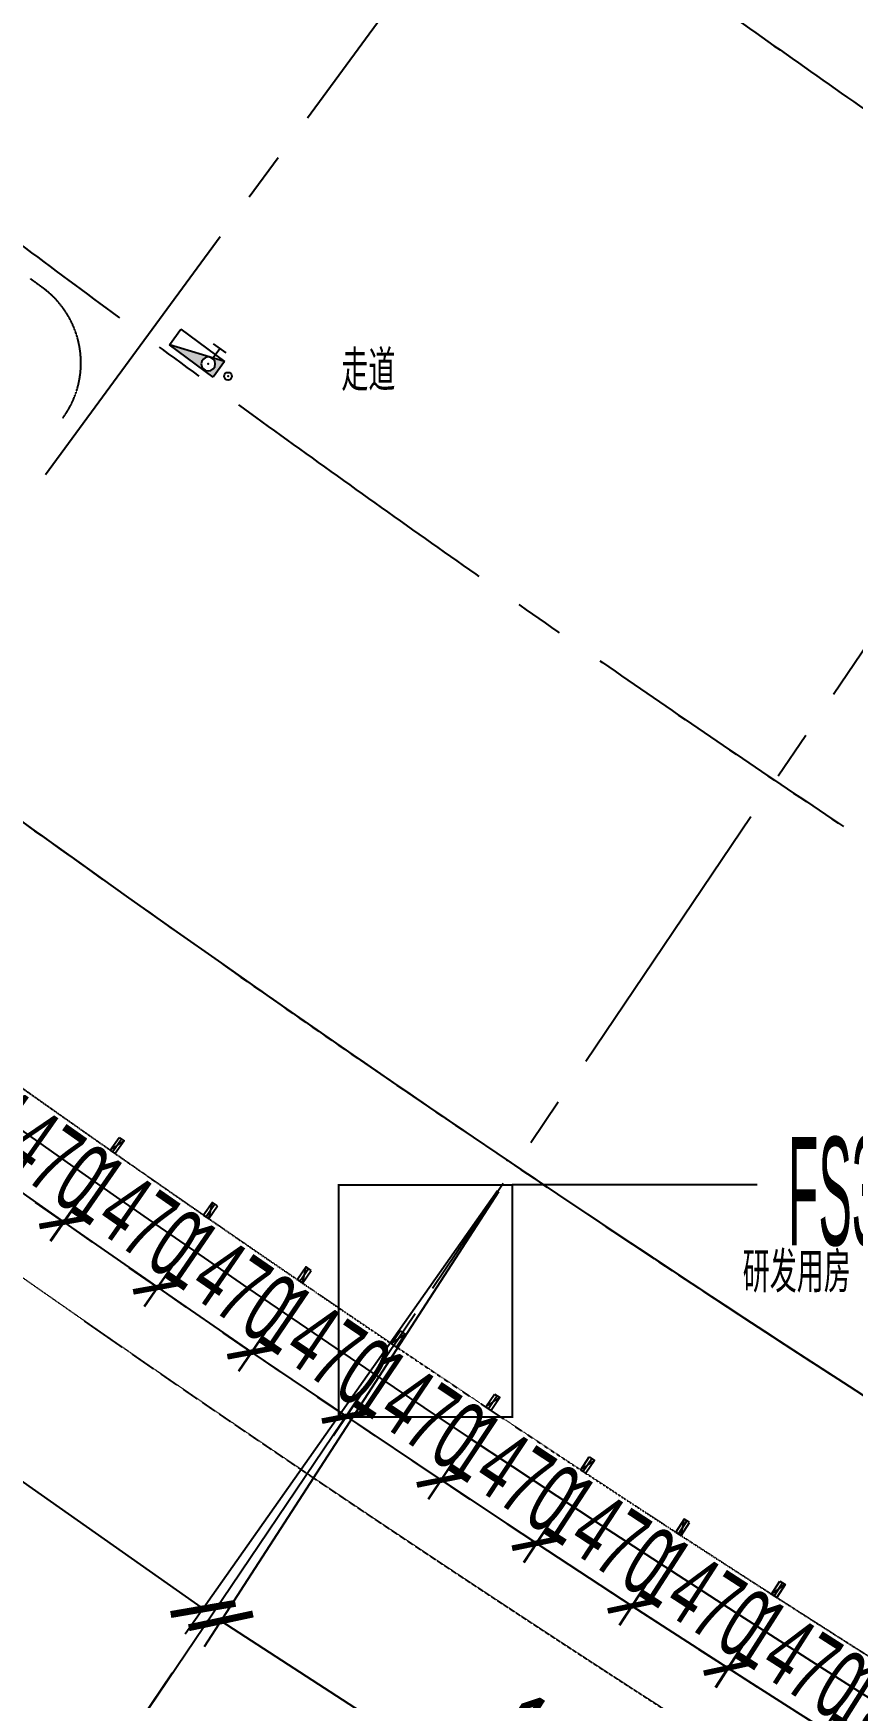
# Model space of a CAD drawing. Extents: x -668578 to 2331563, y -1202445 to 1620273.
# Drawn here: x 450040 to 460624, y 69569 to 91066 of the extents above; entities that cross this region are included whole.
import ezdxf
from ezdxf.enums import TextEntityAlignment as Align

# ---------------------------------------------------------------- set-up
doc = ezdxf.new("R2010")
doc.units = 0
for name, pattern in [('CENTER2', [28.575, 19.05, -3.175, 3.175, -3.175]), ('DASH', [0.35, 0.25, -0.1]), ('DASHED', [0.75, 0.5, -0.25]), ('DOT2', [0.125, 0, -0.125])]:
    doc.linetypes.add(name, pattern=pattern)
doc.layers.get('0').update_dxf_attribs({"color": 8})
doc.layers.get('Defpoints').update_dxf_attribs({"color": 8})
for name, color, linetype in [('#大样、节点索引蓝线', 8, 'Continuous'), ('#文字', 8, 'Continuous'), ('#标注', 8, 'Continuous'), ('#轴线', 8, 'CENTER2'), ('A-AL', 8, 'Continuous'), ('A-FLOR-OTLN', 8, 'DOT2'), ('A-WIND-FRAM', 8, 'Continuous'), ('dim', 8, 'Continuous'), ('STAIR', 8, 'Continuous'), ('外轮廓', 8, 'Continuous'), ('建-文字', 8, 'Continuous'), ('水-消防-消火栓', 8, 'Continuous'), ('水-消防-消火栓-标识', 8, 'Continuous')]:
    doc.layers.add(name, color=color, linetype=linetype)
doc.styles.add('JHZX', font='jrs.shx', dxfattribs={"width": 0.6, "bigfont": 'jhz.shx'})
doc.styles.add('XD2008', font='xd-hzs.shx', dxfattribs={"width": 0.7, "bigfont": 'xd-hztxt.shx'})
doc.dimstyles.new('JZBZ-300', dxfattribs={"dimscale": 300, "dimtxt": 3, "dimasz": 1.5, "dimexe": 1, "dimexo": 1, "dimgap": 0.5, "dimtad": 1, "dimdec": 0, "dimdsep": 46, "dimtxsty": 'JHZX', "dimblk1": 'ARCHTICK', "dimblk2": 'ARCHTICK', "dimsah": 1, "dimcen": 0, "dimclrd": 1, "dimclre": 1, "dimclrt": 2, "dimazin": 2, "dimtfac": 1, "dimtdec": 0, "dimtix": 1, "dimtmove": 0, "dimatfit": 3, "dimfxl": 0, "dimtolj": 1, "dimlwd": -1, "dimlwe": -1, "dimarcsym": 0})
doc.dimstyles.new('JZBZ-400', dxfattribs={"dimscale": 400, "dimtxt": 3, "dimasz": 1.5, "dimexe": 1, "dimexo": 1, "dimgap": 0.5, "dimtad": 1, "dimdec": 0, "dimdsep": 46, "dimtxsty": 'JHZX', "dimblk1": 'ARCHTICK', "dimblk2": 'ARCHTICK', "dimsah": 1, "dimcen": 0, "dimclrd": 1, "dimclre": 1, "dimclrt": 2, "dimazin": 2, "dimtfac": 1, "dimtdec": 0, "dimtix": 1, "dimtmove": 0, "dimatfit": 3, "dimfxl": 0, "dimtolj": 1, "dimlwd": -1, "dimlwe": -1, "dimarcsym": 0})

# ---------------------------------------------------------------- blocks, each defined once
blk = doc.blocks.new('_ARCHTICK')
at = {"color": 0, "linetype": 'ByBlock', "const_width": 0.15}
blk.add_lwpolyline([(-0.5, -0.5), (0.5, 0.5)], dxfattribs=at)
blk = doc.blocks.new('*D2939')
at = {"layer": '#标注', "ltscale": 300, "transparency": 16777216}
for p, q in [((-1773, -1481), (-9342, -7863)), ((165914, -92056), (164727, -101884))]:
    blk.add_line(p, q, dxfattribs=at)
blk.add_arc((197092, 166179), 269610, 220.13382, 263.11563, dxfattribs=at)
at = {"layer": 'Defpoints', "color": 0, "ltscale": 300, "transparency": 16777216}
for p in [(197092, 166179), (-1467, -1224), (40380, -53208), (165962, -91659)]:
    blk.add_point(p, dxfattribs=at)
at = {"layer": '#标注', "ltscale": 300, "transparency": 16777216, "xscale": 600, "yscale": 600, "zscale": 600}
for p, rotation in [((-9036, -7605), 130.1338192809485), ((164775, -101487), 353.1156299250187)]:
    blk.add_blockref('_ARCHTICK', p, dxfattribs=dict(at, rotation=rotation))
at = {"layer": '#标注', "ltscale": 300, "transparency": 16777216, "insert": (69342, -70334), "char_height": 1200, "attachment_point": 5, "rotation": 331.6247, "style": 'JHZX'}
blk.add_mtext('\\A1;42.98°', dxfattribs=at)
blk = doc.blocks.new('*D2929')
at = {"layer": '#标注', "ltscale": 300, "transparency": 16777216}
for p, q in [((43129, -43470), (38690, -49515)), ((51525, -49384), (47327, -55599))]:
    blk.add_line(p, q, dxfattribs=at)
blk.add_arc((197092, 166179), 267210, 233.70702, 235.96922, dxfattribs=at)
at = {"layer": 'Defpoints', "color": 0, "ltscale": 300, "transparency": 16777216}
for p in [(197092, 166179), (43366, -43147), (51748, -49052), (41775, -51255)]:
    blk.add_point(p, dxfattribs=at)
at = {"layer": '#标注', "ltscale": 300, "transparency": 16777216, "xscale": 600, "yscale": 600, "zscale": 600}
for p, rotation in [((38927, -49192), 143.7070209422216), ((47551, -55268), 325.9692216820953)]:
    blk.add_blockref('_ARCHTICK', p, dxfattribs=dict(at, rotation=rotation))
at = {"layer": '#标注', "ltscale": 300, "transparency": 16777216, "insert": (43670, -51619), "char_height": 1200, "attachment_point": 5, "rotation": 324.8381, "style": 'JHZX'}
blk.add_mtext('\\A1;2.26°', dxfattribs=at)
blk = doc.blocks.new('*D2930')
at = {"layer": '#标注', "ltscale": 300, "transparency": 16777216}
for p, q in [((51525, -49384), (47327, -55599)), ((60147, -54962), (56198, -61338))]:
    blk.add_line(p, q, dxfattribs=at)
blk.add_arc((197092, 166179), 267210, 235.96922, 238.23142, dxfattribs=at)
at = {"layer": 'Defpoints', "color": 0, "ltscale": 300, "transparency": 16777216}
for p in [(197092, 166179), (51748, -49052), (60357, -54622), (50478, -57217)]:
    blk.add_point(p, dxfattribs=at)
at = {"layer": '#标注', "ltscale": 300, "transparency": 16777216, "xscale": 600, "yscale": 600, "zscale": 600}
for p, rotation in [((47551, -55268), 145.9692216820956), ((56409, -60998), 328.2314223311194)]:
    blk.add_blockref('_ARCHTICK', p, dxfattribs=dict(at, rotation=rotation))
at = {"layer": '#标注', "ltscale": 300, "transparency": 16777216, "insert": (52386, -57505), "char_height": 1200, "attachment_point": 5, "rotation": 327.1003, "style": 'JHZX'}
blk.add_mtext('\\A1;2.26°', dxfattribs=at)
blk = doc.blocks.new('*U2924')
at = {"linetype": 'ByBlock'}
blk.add_line((0, -20), (0, 0), dxfattribs=at)
blk.add_circle((0, -24), 4, dxfattribs=at)
at = {"color": 253, "linetype": 'ByBlock', "style": 'JHZX', "width": 0.75}
blk.add_attdef('AXES', text='', height=4, dxfattribs=at).set_placement((0, -24), align=Align.MIDDLE_CENTER)
blk = doc.blocks.new('*D3010')
at = {"layer": '#标注', "transparency": 16777216}
for p, q in [((-101902, -38890), (-105706, -44769)), ((-105489, -44433), (-96943, -49962)), ((-93357, -44418), (-97160, -50298))]:
    blk.add_line(p, q, dxfattribs=at)
at = {"layer": 'Defpoints', "color": 0, "transparency": 16777216}
for p in [(-101685, -38554), (-93139, -44082), (-96943, -49962)]:
    blk.add_point(p, dxfattribs=at)
at = {"layer": '#标注', "transparency": 16777216, "xscale": 600, "yscale": 600, "zscale": 600}
for p, rotation in [((-105489, -44433), 147.1003207696899), ((-96943, -49962), 327.1003207696899)]:
    blk.add_blockref('_ARCHTICK', p, dxfattribs=dict(at, rotation=rotation))
at = {"layer": '#标注', "transparency": 16777216, "insert": (-100782, -46526), "char_height": 1200, "attachment_point": 5, "rotation": 327.1003, "style": 'JHZX'}
blk.add_mtext('\\A1;10178', dxfattribs=at)
blk = doc.blocks.new('*D3011')
at = {"layer": '#标注', "transparency": 16777216}
for p, q in [((-110236, -33019), (-114269, -38744)), ((-114039, -38417), (-105718, -44279)), ((-101916, -38881), (-105948, -44606))]:
    blk.add_line(p, q, dxfattribs=at)
at = {"layer": 'Defpoints', "color": 0, "transparency": 16777216}
for p in [(-110006, -32692), (-101685, -38554), (-105718, -44279)]:
    blk.add_point(p, dxfattribs=at)
at = {"layer": '#标注', "transparency": 16777216, "xscale": 600, "yscale": 600, "zscale": 600}
for p, rotation in [((-114039, -38417), 144.8381225946805), ((-105718, -44279), 324.8381225946805)]:
    blk.add_blockref('_ARCHTICK', p, dxfattribs=dict(at, rotation=rotation))
at = {"layer": '#标注', "transparency": 16777216, "insert": (-109418, -40694), "char_height": 1200, "attachment_point": 5, "rotation": 324.8381, "style": 'JHZX'}
blk.add_mtext('\\A1;10178', dxfattribs=at)
blk = doc.blocks.new('*D1819')
at = {"layer": '#标注', "color": 1, "ltscale": 300, "transparency": 16777216}
for p, q in [((449694, 77219), (449057, 76314)), ((449229, 76559), (448862, 76818)), ((449229, 76559), (450431, 75713)), ((450896, 76372), (450258, 75468)), ((450431, 75713), (450799, 75454))]:
    blk.add_line(p, q, dxfattribs=at)
at = {"layer": 'Defpoints', "color": 0, "ltscale": 300, "transparency": 16777216}
for p in [(449867, 77464), (451068, 76617), (450431, 75713)]:
    blk.add_point(p, dxfattribs=at)
at = {"layer": '#标注', "color": 1, "ltscale": 300, "transparency": 16777216, "xscale": 450, "yscale": 450, "zscale": 450}
for p, rotation in [((449229, 76559), 324.8386731334808), ((450431, 75713), 144.8386731334808)]:
    blk.add_blockref('_ARCHTICK', p, dxfattribs=dict(at, rotation=rotation))
at = {"layer": '#标注', "color": 2, "ltscale": 300, "transparency": 16777216, "insert": (450176, 76627), "char_height": 900, "attachment_point": 5, "rotation": 324.8387, "style": 'JHZX'}
blk.add_mtext('\\A1;1470', dxfattribs=at)
blk = doc.blocks.new('*D1820')
at = {"layer": '#标注', "color": 1, "ltscale": 300, "transparency": 16777216}
for p, q in [((450897, 76371), (450265, 75463)), ((450436, 75709), (450067, 75966)), ((450436, 75709), (451643, 74869)), ((452103, 75531), (451471, 74623)), ((451643, 74869), (452012, 74612))]:
    blk.add_line(p, q, dxfattribs=at)
at = {"layer": 'Defpoints', "color": 0, "ltscale": 300, "transparency": 16777216}
for p in [(451068, 76617), (452275, 75777), (451643, 74869)]:
    blk.add_point(p, dxfattribs=at)
at = {"layer": '#标注', "color": 1, "ltscale": 300, "transparency": 16777216, "xscale": 450, "yscale": 450, "zscale": 450}
for p, rotation in [((450436, 75709), 325.1618688199142), ((451643, 74869), 145.1618688199142)]:
    blk.add_blockref('_ARCHTICK', p, dxfattribs=dict(at, rotation=rotation))
at = {"layer": '#标注', "color": 2, "ltscale": 300, "transparency": 16777216, "insert": (451382, 75782), "char_height": 900, "attachment_point": 5, "rotation": 325.1619, "style": 'JHZX'}
blk.add_mtext('\\A1;1470', dxfattribs=at)
blk = doc.blocks.new('*D1821')
at = {"layer": '#标注', "color": 1, "ltscale": 300, "transparency": 16777216}
for p, q in [((452105, 75530), (451478, 74619)), ((451648, 74866), (451277, 75121)), ((451648, 74866), (452859, 74033)), ((453316, 74697), (452689, 73786)), ((452859, 74033), (453230, 73778))]:
    blk.add_line(p, q, dxfattribs=at)
at = {"layer": 'Defpoints', "color": 0, "ltscale": 300, "transparency": 16777216}
for p in [(452275, 75777), (453486, 74945), (452859, 74033)]:
    blk.add_point(p, dxfattribs=at)
at = {"layer": '#标注', "color": 1, "ltscale": 300, "transparency": 16777216, "xscale": 450, "yscale": 450, "zscale": 450}
for p, rotation in [((451648, 74866), 325.4850645063462), ((452859, 74033), 145.4850645063462)]:
    blk.add_blockref('_ARCHTICK', p, dxfattribs=dict(at, rotation=rotation))
at = {"layer": '#标注', "color": 2, "ltscale": 300, "transparency": 16777216, "insert": (452594, 74944), "char_height": 900, "attachment_point": 5, "rotation": 325.4851, "style": 'JHZX'}
blk.add_mtext('\\A1;1470', dxfattribs=at)
blk = doc.blocks.new('*D1822')
at = {"layer": '#标注', "color": 1, "ltscale": 300, "transparency": 16777216}
for p, q in [((453318, 74696), (452696, 73781)), ((452864, 74029), (452492, 74282)), ((452864, 74029), (454080, 73203)), ((454533, 73870), (453912, 72955)), ((454080, 73203), (454453, 72950))]:
    blk.add_line(p, q, dxfattribs=at)
at = {"layer": 'Defpoints', "color": 0, "ltscale": 300, "transparency": 16777216}
for p in [(453486, 74945), (454702, 74118), (454080, 73203)]:
    blk.add_point(p, dxfattribs=at)
at = {"layer": '#标注', "color": 1, "ltscale": 300, "transparency": 16777216, "xscale": 450, "yscale": 450, "zscale": 450}
for p, rotation in [((452864, 74029), 325.808260192778), ((454080, 73203), 145.808260192778)]:
    blk.add_blockref('_ARCHTICK', p, dxfattribs=dict(at, rotation=rotation))
at = {"layer": '#标注', "color": 2, "ltscale": 300, "transparency": 16777216, "insert": (453810, 74113), "char_height": 900, "attachment_point": 5, "rotation": 325.8083, "style": 'JHZX'}
blk.add_mtext('\\A1;1470', dxfattribs=at)
blk = doc.blocks.new('*D1823')
at = {"layer": '#标注', "color": 1, "ltscale": 300, "transparency": 16777216}
for p, q in [((454535, 73869), (453918, 72951)), ((454085, 73200), (453712, 73451)), ((454085, 73200), (455306, 72381)), ((455755, 73050), (455139, 72132)), ((455306, 72381), (455680, 72130))]:
    blk.add_line(p, q, dxfattribs=at)
at = {"layer": 'Defpoints', "color": 0, "ltscale": 300, "transparency": 16777216}
for p in [(454702, 74118), (455923, 73299), (455306, 72381)]:
    blk.add_point(p, dxfattribs=at)
at = {"layer": '#标注', "color": 1, "ltscale": 300, "transparency": 16777216, "xscale": 450, "yscale": 450, "zscale": 450}
for p, rotation in [((454085, 73200), 326.1314558792097), ((455306, 72381), 146.1314558792097)]:
    blk.add_blockref('_ARCHTICK', p, dxfattribs=dict(at, rotation=rotation))
at = {"layer": '#标注', "color": 2, "ltscale": 300, "transparency": 16777216, "insert": (455030, 73288), "char_height": 900, "attachment_point": 5, "rotation": 326.1315, "style": 'JHZX'}
blk.add_mtext('\\A1;1470', dxfattribs=at)
blk = doc.blocks.new('*D1824')
at = {"layer": '#标注', "color": 1, "ltscale": 300, "transparency": 16777216}
for p, q in [((455757, 73049), (455145, 72127)), ((455311, 72377), (454936, 72626)), ((455311, 72377), (456536, 71565)), ((456982, 72237), (456371, 71315)), ((456536, 71565), (456911, 71316))]:
    blk.add_line(p, q, dxfattribs=at)
at = {"layer": 'Defpoints', "color": 0, "ltscale": 300, "transparency": 16777216}
for p in [(455923, 73299), (457148, 72487), (456536, 71565)]:
    blk.add_point(p, dxfattribs=at)
at = {"layer": '#标注', "color": 1, "ltscale": 300, "transparency": 16777216, "xscale": 450, "yscale": 450, "zscale": 450}
for p, rotation in [((455311, 72377), 326.4546515656398), ((456536, 71565), 146.4546515656398)]:
    blk.add_blockref('_ARCHTICK', p, dxfattribs=dict(at, rotation=rotation))
at = {"layer": '#标注', "color": 2, "ltscale": 300, "transparency": 16777216, "insert": (456255, 72471), "char_height": 900, "attachment_point": 5, "rotation": 326.4547, "style": 'JHZX'}
blk.add_mtext('\\A1;1470', dxfattribs=at)
blk = doc.blocks.new('*D1825')
at = {"layer": '#标注', "color": 1, "ltscale": 300, "transparency": 16777216}
for p, q in [((456983, 72236), (456377, 71310)), ((456542, 71561), (456165, 71808)), ((456542, 71561), (457771, 70756)), ((458213, 71431), (457607, 70505)), ((457771, 70756), (458148, 70509))]:
    blk.add_line(p, q, dxfattribs=at)
at = {"layer": 'Defpoints', "color": 0, "ltscale": 300, "transparency": 16777216}
for p in [(457148, 72487), (458378, 71682), (457771, 70756)]:
    blk.add_point(p, dxfattribs=at)
at = {"layer": '#标注', "color": 1, "ltscale": 300, "transparency": 16777216, "xscale": 450, "yscale": 450, "zscale": 450}
for p, rotation in [((456542, 71561), 326.7778472520706), ((457771, 70756), 146.7778472520706)]:
    blk.add_blockref('_ARCHTICK', p, dxfattribs=dict(at, rotation=rotation))
at = {"layer": '#标注', "color": 2, "ltscale": 300, "transparency": 16777216, "insert": (457485, 71661), "char_height": 900, "attachment_point": 5, "rotation": 326.7778, "style": 'JHZX'}
blk.add_mtext('\\A1;1470', dxfattribs=at)
blk = doc.blocks.new('*D1826')
at = {"layer": '#标注', "color": 1, "ltscale": 300, "transparency": 16777216}
for p, q in [((458215, 71430), (457614, 70501)), ((457777, 70753), (457399, 70997)), ((457777, 70753), (459011, 69954)), ((459449, 70631), (458848, 69702)), ((459011, 69954), (459389, 69710))]:
    blk.add_line(p, q, dxfattribs=at)
at = {"layer": 'Defpoints', "color": 0, "ltscale": 300, "transparency": 16777216}
for p in [(458378, 71682), (459612, 70883), (459011, 69954)]:
    blk.add_point(p, dxfattribs=at)
at = {"layer": '#标注', "color": 1, "ltscale": 300, "transparency": 16777216, "xscale": 450, "yscale": 450, "zscale": 450}
for p, rotation in [((457777, 70753), 327.1010429384983), ((459011, 69954), 147.1010429384983)]:
    blk.add_blockref('_ARCHTICK', p, dxfattribs=dict(at, rotation=rotation))
at = {"layer": '#标注', "color": 2, "ltscale": 300, "transparency": 16777216, "insert": (458720, 70857), "char_height": 900, "attachment_point": 5, "rotation": 327.101, "style": 'JHZX'}
blk.add_mtext('\\A1;1470', dxfattribs=at)
blk = doc.blocks.new('*D1827')
at = {"layer": '#标注', "color": 1, "ltscale": 300, "transparency": 16777216}
for p, q in [((459450, 70630), (458855, 69698)), ((459016, 69951), (458637, 70193)), ((459016, 69951), (460255, 69159)), ((460689, 69839), (460093, 68907)), ((460255, 69159), (460634, 68917))]:
    blk.add_line(p, q, dxfattribs=at)
at = {"layer": 'Defpoints', "color": 0, "ltscale": 300, "transparency": 16777216}
for p in [(459612, 70883), (460851, 70092), (460255, 69159)]:
    blk.add_point(p, dxfattribs=at)
at = {"layer": '#标注', "color": 1, "ltscale": 300, "transparency": 16777216, "xscale": 450, "yscale": 450, "zscale": 450}
for p, rotation in [((459016, 69951), 327.4242386249305), ((460255, 69159), 147.4242386249305)]:
    blk.add_blockref('_ARCHTICK', p, dxfattribs=dict(at, rotation=rotation))
at = {"layer": '#标注', "color": 2, "ltscale": 300, "transparency": 16777216, "insert": (459959, 70061), "char_height": 900, "attachment_point": 5, "rotation": 327.4242, "style": 'JHZX'}
blk.add_mtext('\\A1;1470', dxfattribs=at)
blk = doc.blocks.new('*D1828')
at = {"layer": '#标注', "color": 1, "ltscale": 300, "transparency": 16777216}
for p, q in [((460690, 69838), (460100, 68902)), ((460260, 69156), (459880, 69396)), ((460260, 69156), (461503, 68372)), ((461934, 69053), (461343, 68118)), ((461503, 68372), (461884, 68131))]:
    blk.add_line(p, q, dxfattribs=at)
at = {"layer": 'Defpoints', "color": 0, "ltscale": 300, "transparency": 16777216}
for p in [(460851, 70092), (462094, 69307), (461503, 68372)]:
    blk.add_point(p, dxfattribs=at)
at = {"layer": '#标注', "color": 1, "ltscale": 300, "transparency": 16777216, "xscale": 450, "yscale": 450, "zscale": 450}
for p, rotation in [((460260, 69156), 327.7474343113603), ((461503, 68372), 147.7474343113603)]:
    blk.add_blockref('_ARCHTICK', p, dxfattribs=dict(at, rotation=rotation))
at = {"layer": '#标注', "color": 2, "ltscale": 300, "transparency": 16777216, "insert": (461202, 69271), "char_height": 900, "attachment_point": 5, "rotation": 327.7474, "style": 'JHZX'}
blk.add_mtext('\\A1;1470', dxfattribs=at)
blk = doc.blocks.new('*U1727')
blk.add_wipeout([(-4.324, 5), (-4.949, 4.921), (-5.558, 4.765), (-6.143, 4.533), (-6.694, 4.23), (-7.203, 3.86), (-7.662, 3.43), (-8.063, 2.945), (-8.4, 2.414), (-8.668, 1.844), (-8.862, 1.246), (-8.98, 0.628), (-9.02, 0), (-8.98, -0.628), (-8.862, -1.246), (-8.668, -1.844), (-8.4, -2.414), (-8.063, -2.945), (-7.662, -3.43), (-7.203, -3.86), (-6.694, -4.23), (-6.143, -4.533), (-5.558, -4.765), (-4.949, -4.921), (-4.324, -5), (-3.695, -5), (-3.071, -4.921), (-2.462, -4.765), (-1.877, -4.533), (-1.325, -4.23), (-0.816, -3.86), (-0.358, -3.43), (0.043, -2.945), (0.38, -2.414), (0.648, -1.844), (0.843, -1.246), (0.96, -0.628), (1, 0), (0.96, 0.628), (0.843, 1.246), (0.648, 1.844), (0.38, 2.414), (0.043, 2.945), (-0.358, 3.43), (-0.816, 3.86), (-1.325, 4.23), (-1.877, 4.533), (-2.462, 4.765), (-3.071, 4.921), (-3.695, 5)])
blk.add_line((0.992, 0), (8.902, 0))
at = {"layer": '#文字', "style": 'JHZX', "width": 0.714555}
blk.add_attdef('DANO.', text='', height=3.5, rotation=180, dxfattribs=at).set_placement((0.007, 1.95), (-7.829, 1.95), align=Align.FIT)
blk = doc.blocks.new('消火栓箱-111')
blk.add_hatch(color=256).paths.add_polyline_path([(-200, -54), (-200, -60, -0.414214), (-110, -150, -1), (-290, -150, -0.414214), (-200, -60), (-200, -54), (-350, 0), (-350, -250), (350, -250)])
for p, q in [((350, 0), (-350, 0)), ((-350, 0), (350, -250)), ((-350, 0), (-350, -250)), ((-300, 100), (-100, 100)), ((-200, -60), (-200, 100)), ((350, -250), (350, 0)), ((-350, -250), (350, -250))]:
    blk.add_line(p, q)
blk.add_circle((-200, -150), 90)
blk.add_point((-200, -150))
at = {"layer": '水-消防-消火栓'}
blk.add_arc((-350, 0), 700, 359.9687, 0, dxfattribs=at)
blk = doc.blocks.new('立管-R75-1')
at = {"linetype": 'Continuous'}
blk.add_circle((0, 0), 75, dxfattribs=at)
blk.add_point((0, 0), dxfattribs=at)
blk = doc.blocks.new('幕墙分隔')
for p, q in [((-40, -100), (40, 100)), ((0, 100), (0, -100))]:
    blk.add_line(p, q)
blk.add_lwpolyline([(-40, 100), (40, 100), (40, -100), (-40, -100)], close=True)
blk = doc.blocks.new('A$C9fbb2d7a')
at = {"layer": 'A-AL'}
blk.add_lwpolyline([(-143011, -4763, 0.37323), (-142744, -8750, 0.170493), (12906, -84262, 0.412397), (16280, -81597), (25756, -3110)], format="xyb", dxfattribs=at)
at = {"layer": 'A-FLOR-OTLN'}
blk.add_arc((42590, 175095), 260600, 224.76926, 263.47095, dxfattribs=at)
at = {"layer": 'STAIR', "color": 9, "linetype": 'DASH'}
blk.add_line((-107786, -27219), (-107947, -27101), dxfattribs=at)
blk.add_lwpolyline([(-107529, -28896, 0.414214), (-107786, -27219)], format="xyb", dxfattribs=at)
at = {"layer": '外轮廓', "color": 3, "linetype": 'DASH', "ltscale": 5}
blk.add_lwpolyline([(-112763, 26786), (-144951, -5020, 0.412976), (-144980, -8689, 0.149442), (-10150, -82155, 0.414726), (-7076, -80123), (1875, -35767, 0.413123), (-150, -32706, -0.149509), (-109077, 26754, 0.415715), (-112763, 26786)], format="xyb", close=True, dxfattribs=at)
at = {"layer": 'A-WIND-FRAM'}
for p, rotation in [((-106828, -38294), 324.8629267302581), ((-103196, -40791), 325.9091677671162), ((-101976, -41610), 326.2923682249364), ((-100752, -42422), 326.6155396705063), ((-98289, -44025), 327.3386086037748)]:
    blk.add_blockref('幕墙分隔', p, dxfattribs=dict(at, rotation=rotation))
at = {"layer": 'A-WIND-FRAM', "xscale": -1}
for p, rotation in [((-105622, -39133), 325.3229044104277), ((-104411, -39966), 325.6460758559974), ((-99523, -43227), 327.0755173506757)]:
    blk.add_blockref('幕墙分隔', p, dxfattribs=dict(at, rotation=rotation))
at = {"layer": '水-消防-消火栓', "xscale": -1, "rotation": 323.5179342766516}
blk.add_blockref('消火栓箱-111', (-105723, -27960), dxfattribs=at)
at = {"layer": '水-消防-消火栓-标识', "xscale": 0.6666666665114467, "yscale": 0.6666666665114467, "zscale": 0.6666666665114467, "rotation": 51.20918073906127}
blk.add_blockref('立管-R75-1', (-105396, -28358), dxfattribs=at)
at = {"layer": '建-文字', "style": 'XD2008', "width": 0.7}
blk.add_text('研发用房', height=525, dxfattribs=at).set_placement((-98748, -40192))
at = {"layer": '建-文字', "insert": (-103933, -28024), "char_height": 525, "width": 6502.37, "attachment_point": 1, "style": 'XD2008'}
blk.add_mtext('走道', dxfattribs=at)
blk = doc.blocks.new('A$Caccc0cd0')
at = {"layer": '#标注'}
for p1, p2, picture, middle in [((-110006, -32692.3), (-101685.2, -38553.7), '*D3011', (-109417.7, -40693.9)), ((-101685.2, -38553.7), (-93139.5, -44082.1), '*D3010', (-100781.5, -46525.9))]:
    dim = blk.add_aligned_dim(p1=p1, p2=p2, distance=-7002.8, dimstyle='JZBZ-400', override={"dimclrd": 256, "dimclre": 256, "dimclrt": 256}, dxfattribs=at)
    dim.commit()
    dim.dimension.update_dxf_attribs({"geometry": picture, "text_midpoint": middle})
blk = doc.blocks.new('DSGDFG')
at = {"layer": '#标注', "ltscale": 300}
blk.add_arc((197092.2, 166179.2), 257800, 220.136073, 263.11563, dxfattribs=at)
at = {"layer": '#轴线', "ltscale": 200}
for p, q in [((43365.9, -43147.5), (84924.4, 13442)), ((91040.7, 9133.5), (51745.5, -49056.6))]:
    blk.add_line(p, q, dxfattribs=at)
for radius in [206950, 212800, 220600, 228400, 236200, 244000, 251800, 257800]:
    blk.add_arc((197092.2, 166179.2), radius, 218.438892, 265.140584, dxfattribs=at)
at = {"layer": '#标注', "ltscale": 300}
blk.add_blockref('A$Caccc0cd0', (154502.6, -8915.6), dxfattribs=at)
at = {"layer": '#标注', "linetype": 'ByBlock', "xscale": 400, "yscale": 400, "rotation": 325.9985947828763}
blk.add_blockref('*U2924', (48384.8, -54020.8), dxfattribs=at).add_auto_attribs({'AXES': 'S8'})
at = {"layer": '#标注', "ltscale": 300}
for base, p1, p2, picture, middle in [((40379.7, -53208.3), (-1467, -1223.5), (165961.7, -91658.5), '*D2939', (69341.6, -70334.5)), ((41774.7, -51255.4), (43365.9, -43147.5), (51748.4, -49052.3), '*D2929', (43669.6, -51618.7)), ((50478.4, -57216.7), (51748.4, -49052.3), (60357.4, -54621.7), '*D2930', (52386.2, -57504.9))]:
    dim = blk.add_angular_dim_3p(base=base, center=(197092.1, 166179.2), p1=p1, p2=p2, dimstyle='JZBZ-400', override={"dimclrd": 256, "dimclre": 256, "dimclrt": 256}, dxfattribs=at)
    dim.commit()
    dim.dimension.update_dxf_attribs({"geometry": picture, "text_midpoint": middle})
blk = doc.blocks.new('HFJHG')
at = {"layer": '#标注', "ltscale": 300}
for p1, p2, picture, middle in [((449866.6, 77463.8), (451068.3, 76617.2), '*D1819', (450175.9, 76626.6)), ((451068.3, 76617.2), (452274.9, 75777.5), '*D1820', (451382.4, 75781.8)), ((452274.9, 75777.5), (453486.1, 74944.6), '*D1821', (452593.6, 74943.8)), ((453486.1, 74944.6), (454702, 74118.5), '*D1822', (453809.5, 74112.7)), ((454702, 74118.5), (455922.6, 73299.3), '*D1823', (455030.1, 73288.4)), ((455922.6, 73299.3), (457147.8, 72486.9), '*D1824', (456255.4, 72471.1)), ((457147.8, 72486.9), (458377.5, 71681.5), '*D1825', (457485.2, 71660.7)), ((458377.5, 71681.6), (459611.8, 70883.1), '*D1826', (458719.6, 70857.2)), ((459611.8, 70883.1), (460850.5, 70091.6), '*D1827', (459958.5, 70060.7)), ((460850.5, 70091.6), (462093.7, 69307.2), '*D1828', (461201.9, 69271.2))]:
    dim = blk.add_aligned_dim(p1=p1, p2=p2, distance=-1106.3, dimstyle='JZBZ-300', dxfattribs=at)
    dim.commit()
    dim.dimension.update_dxf_attribs({"geometry": picture, "text_midpoint": middle})

msp = doc.modelspace()

# ---------------------------------------------------------------- block references
at = {"layer": '#标注'}
for name, p in [('DSGDFG', (403448.9, 123910)), ('HFJHG', (0, 0))]:
    msp.add_blockref(name, p, dxfattribs=at)

# ---------------------------------------------------------------- next in the draw order: block references
ref = msp.add_blockref('*U1727', (459787.9, 76191.8), dxfattribs=dict(at, xscale=400, yscale=400, zscale=400, rotation=180))
ref.add_attrib('DANO.', 'FS3-JD-27', dxfattribs={"layer": '#文字', "height": 1400, "style": 'JHZX', "width": 0.259766}).set_placement((459785, 75411.9), (462919.5, 75411.9), align=Align.FIT)

# ---------------------------------------------------------------- next in the draw order: linework, layer by layer
at = {"layer": '#大样、节点索引蓝线', "color": 5, "linetype": 'DASHED', "ltscale": 400, "const_width": 25}
msp.add_lwpolyline([(453983.6, 76191.8), (456227.2, 76191.8), (456227.2, 73195), (453983.6, 73195)], close=True, dxfattribs=at)

# ---------------------------------------------------------------- next in the draw order: block references
at = {"layer": 'dim', "ltscale": 300}
msp.add_blockref('A$C9fbb2d7a', (557951.5, 114994.4), dxfattribs=at)

doc.saveas('drawing.dxf')
